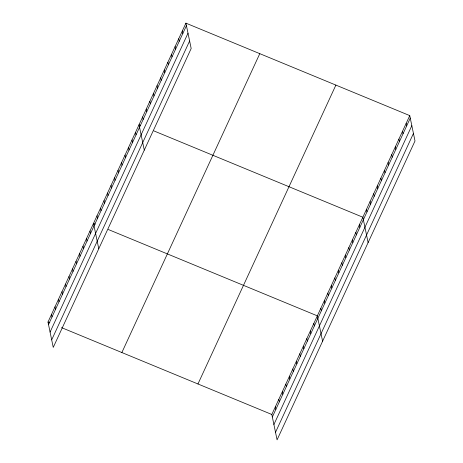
<?xml version="1.0" encoding="UTF-8"?>
<svg xmlns="http://www.w3.org/2000/svg" width="463" height="463" viewBox="0 0 463 463"><rect width="100%" height="100%" fill="white"/><g stroke="black" fill="none" stroke-linecap="round" stroke-linejoin="round"><path stroke-width="0.69" d="M185.923 23.15L191.178 48.517L53.251 347.395L47.996 322.028L185.923 23.15L409.749 115.605L415.004 140.972L277.077 439.85L271.822 414.483L409.749 115.605M48.517 324.534L186.444 25.656M50.079 332.081L188.007 33.203M51.688 339.854L189.616 40.975M121.862 352.54L259.789 53.662M197.961 383.972L335.889 85.094M272.342 416.989L410.27 118.111M273.905 424.536L411.833 125.658M275.514 432.309L413.442 133.431M140.26 125.276L139.027 124.767L144.282 150.134M153.803 130.873L362.853 217.222L368.108 242.589M95.361 224.161L93.514 223.398L98.769 248.764M108.284 229.498L317.34 315.853L322.589 341.219M47.996 322.028L49.842 322.792M61.538 327.619L271.822 414.483M406.144 123.424L406.659 125.93M402.532 131.237L403.053 133.749M398.927 139.056L399.447 141.562M395.321 146.875L395.842 149.381M391.715 154.688L392.23 157.2M388.104 162.507L388.625 165.013M384.498 170.326L385.019 172.832M380.893 178.139L381.408 180.651M377.281 185.958L377.802 188.464M373.676 193.771L374.197 196.283M370.07 201.59L370.591 204.102M366.459 209.409L366.98 211.915M359.352 224.81L359.873 227.321M355.85 232.397L356.371 234.909M352.349 239.984L352.87 242.496M348.847 247.572L349.368 250.078M345.346 255.159L345.867 257.665M341.844 262.747L342.365 265.253M338.343 270.334L338.864 272.84M334.842 277.922L335.362 280.428M331.346 285.509L331.861 288.015M327.845 293.091L328.36 295.602M324.343 300.678L324.858 303.19M320.842 308.265L321.357 310.777M313.839 323.44L314.354 325.952M310.337 331.028L310.852 333.534M306.836 338.615L307.357 341.121M303.334 346.202L303.855 348.708M299.833 353.79L300.354 356.296M296.332 361.377L296.852 363.883M292.83 368.965L293.351 371.471M289.329 376.552L289.85 379.058M285.827 384.134L286.348 386.646M282.326 391.721L282.847 394.233M278.824 399.309L279.345 401.82M275.323 406.896L275.844 409.408M182.318 30.969L182.839 33.475M178.712 38.782L179.227 41.294M175.101 46.601L175.622 49.107M171.495 54.42L172.016 56.926M167.89 62.233L168.405 64.745M164.278 70.052L164.799 72.558M160.673 77.865L161.193 80.377M157.067 85.684L157.588 88.196M153.461 93.503L153.976 96.009M149.85 101.316L150.371 103.828M146.244 109.135L146.765 111.641M142.639 116.954L143.154 119.46M135.526 132.354L136.047 134.866M132.024 139.942L132.545 142.454M128.523 147.529L129.044 150.035M125.027 155.117L125.542 157.623M121.526 162.704L122.041 165.21M118.024 170.291L118.54 172.797M114.523 177.879L115.038 180.385M111.022 185.466L111.537 187.972M107.52 193.048L108.035 195.56M104.019 200.635L104.54 203.147M100.517 208.223L101.038 210.734M97.016 215.81L97.537 218.322M90.013 230.985L90.534 233.491M86.512 238.572L87.032 241.078M83.01 246.16L83.531 248.666M79.509 253.747L80.03 256.253M76.007 261.335L76.528 263.841M72.506 268.922L73.027 271.428M69.004 276.509L69.525 279.015M65.503 284.091L66.024 286.603M62.001 291.678L62.522 294.19M58.5 299.266L59.021 301.778M54.999 306.853L55.519 309.365M51.497 314.441L52.018 316.947"/></g></svg>
